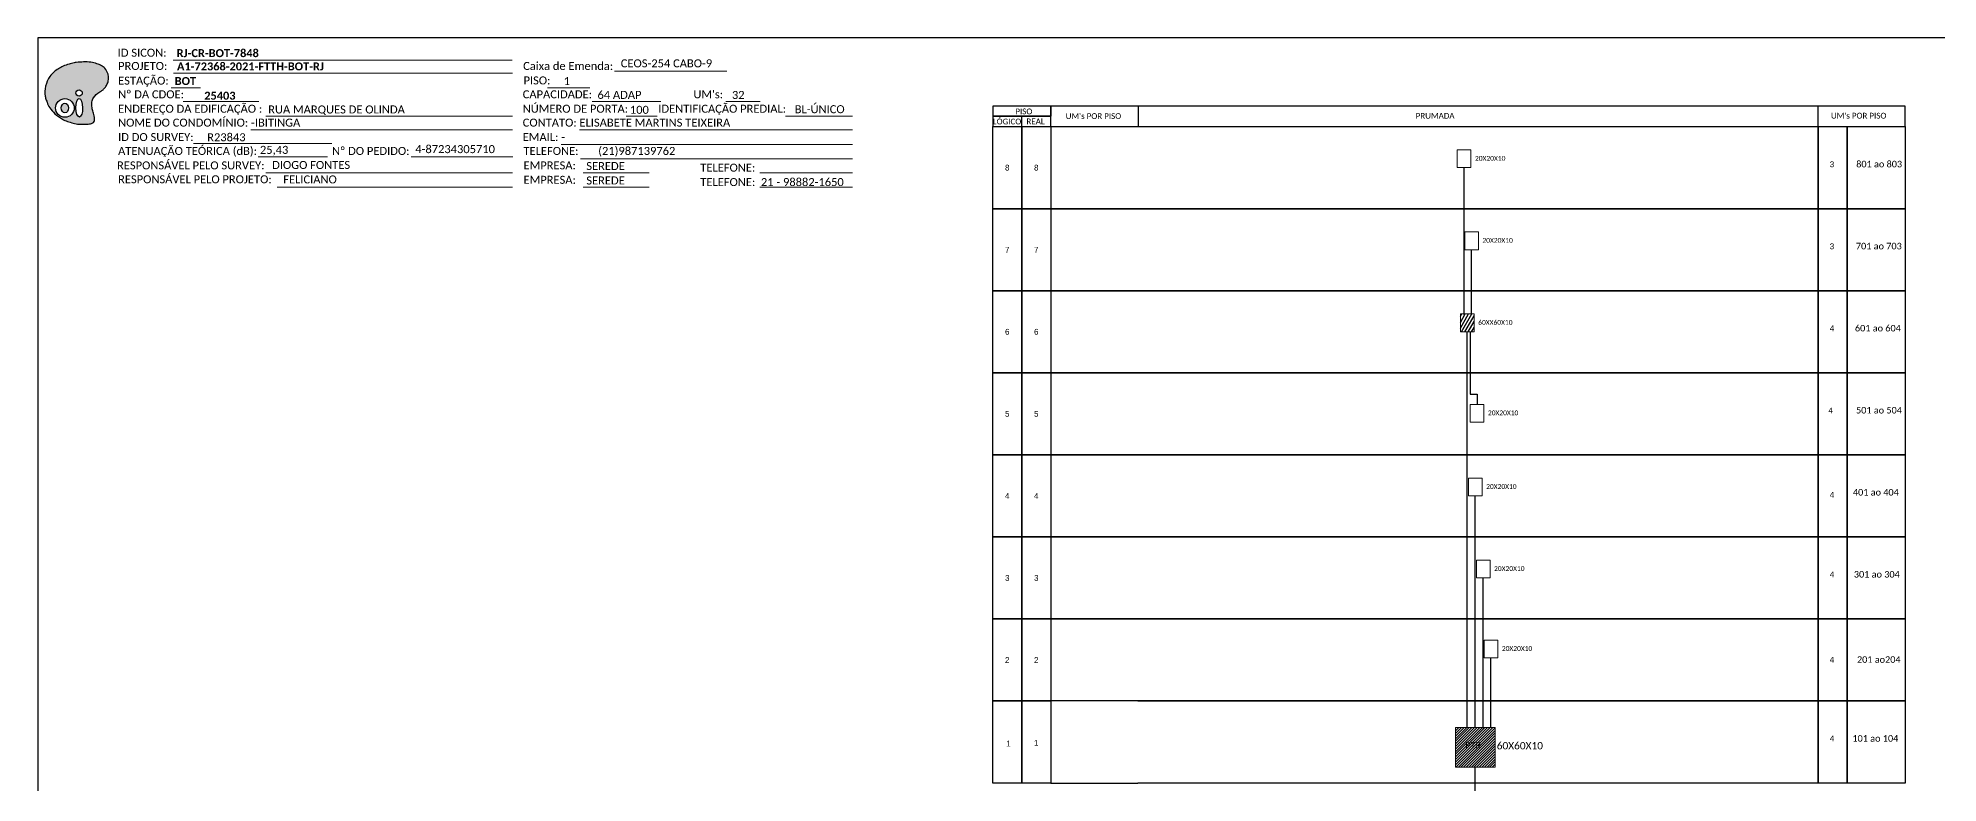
# Model space of a CAD drawing. Header units: metres. Extents: x 1 to 842, y 0 to 594.
# Drawn here: x 1 to 525, y 388 to 594 of the extents above; entities that cross this region are included whole.
import ezdxf
from ezdxf.enums import TextEntityAlignment as Align

# ---------------------------------------------------------------- set-up
doc = ezdxf.new("R2010")
doc.units = ezdxf.units.M
doc.styles.add('ARIAL', font='arial.ttf')
doc.styles.add('WMF-Calibri0', font='calibri.ttf')
doc.styles.add('WMF-Calibri1', font='calibrib.ttf')
pattern_1 = [(45, (514.0385, 400.25835), (-0.3592102, 0.3592102), [])]

# ---------------------------------------------------------------- blocks, each defined once
blk = doc.blocks.new('OI')
h = blk.add_hatch(color=40)
edge = h.paths.add_edge_path()
edge.add_spline(control_points=[(4.35, -0.67), (3.92, -0.99), (3.26, -1.5), (2.81, -2.59), (2.9, -3.5), (3.06, -4.27), (3.31, -4.85), (3.37, -5.39), (3.4, -5.88), (3.2, -6.4), (2.54, -6.61), (1.65, -6.63), (0.55, -6.67), (-0.56, -6.42), (-1.61, -6.14), (-2.77, -5.61), (-3.92, -4.77), (-4.89, -3.7), (-5.34, -2.65), (-5.6, -1.94), (-5.85, -0.96), (-5.71, 0.47), (-5.1, 2.02), (-4.14, 3.02), (-3.3, 3.61), (-2.37, 4.16), (-1.36, 4.44), (-0.56, 4.7), (0.79, 4.85), (2.24, 4.97), (3.79, 4.57), (4.67, 4.21), (5.44, 3.65), (5.76, 2.99), (6.03, 2.21), (6.01, 1.46), (5.72, 0.64), (5.31, 0.08), (4.88, -0.38), (4.51, -0.55), (4.35, -0.67)], knot_values=[0, 0, 0, 0, 1.60434, 2.417191, 3.427595, 4.282808, 4.776746, 5.304182, 5.888771, 6.258406, 6.858137, 7.79129, 8.986195, 10.124242, 11.187857, 12.242908, 13.953784, 15.414161, 16.515391, 17.349188, 17.675853, 19.552021, 21.515531, 22.568638, 23.63245, 24.621084, 25.782718, 26.745347, 27.142653, 29.870543, 31.004649, 31.921532, 32.709589, 33.801391, 34.042471, 35.192333, 35.971461, 36.628871, 37.254359, 37.836911, 37.836911, 37.836911, 37.836911], degree=3, periodic=0)
h.paths.add_polyline_path([(1.13, -0.87, -1), (-0.04, -0.87, -1)], flags=16)
edge = h.paths.add_edge_path(flags=16)
edge.add_ellipse((0.56, -3.59), major_axis=(-0.02, 1.71), ratio=0.361305, start_angle=0, end_angle=360)
h.paths.add_polyline_path([(-0.36, -3.62, -1), (-3.8, -3.62, -1)], flags=16)
edge = h.paths.add_edge_path(flags=0)
edge.add_ellipse((-2.08, -3.62), major_axis=(0, 0.885), ratio=0.758294, start_angle=0, end_angle=360)
at = {"color": 40}
for centre, radius in [((-2.08, -3.62), 1.72), ((0.54, -0.87), 0.587)]:
    blk.add_circle(centre, radius, dxfattribs=at)
blk.add_ellipse((-2.08, -3.62), major_axis=(0, 0.885), ratio=0.758294, start_param=-3.141592653589792, end_param=3.141592653589792, dxfattribs=at)
blk.add_ellipse((0.56, -3.59), major_axis=(-0.02, 1.71), ratio=0.361305, dxfattribs=at)
at = {"color": 40, "start_tangent": (-0.800898, -0.598801), "end_tangent": (-0.800898, -0.598801)}
blk.add_spline([(4.35, -0.67), (3.2, -1.78), (2.9, -2.54), (2.92, -3.55), (3.12, -4.38), (3.28, -4.85), (3.37, -5.37), (3.35, -5.95), (3.2, -6.29), (2.66, -6.55), (1.73, -6.63), (0.54, -6.62), (-0.58, -6.41), (-1.6, -6.11), (-2.56, -5.67), (-3.95, -4.67), (-4.89, -3.56), (-5.37, -2.56), (-5.64, -1.78), (-5.72, -1.46), (-5.63, 0.42), (-4.84, 2.22), (-4.13, 2.99), (-3.27, 3.62), (-2.4, 4.09), (-1.3, 4.47), (-0.37, 4.72), (0.02, 4.77), (2.75, 4.8), (3.85, 4.53), (4.69, 4.16), (5.31, 3.68), (5.85, 2.73), (5.93, 2.5), (5.94, 1.35), (5.67, 0.62), (5.29, 0.08), (4.84, -0.36), (4.35, -0.67)], degree=3, dxfattribs=at)

msp = doc.modelspace()

# ---------------------------------------------------------------- hatches: boundary and pattern name
h = msp.add_hatch()
h.set_pattern_fill('ANSI31', color=1, scale=0.25, angle=15, style=0)
h.paths.add_polyline_path([(393.92, 517.76), (392.91, 517.76), (392.91, 512.85), (396.69, 512.85), (396.69, 517.76)])
h = msp.add_hatch()
h.set_pattern_fill('ANSI31', color=1, scale=0.16, style=0)
h.set_pattern_definition(pattern_1)
h.paths.add_polyline_path([(402.45, 403.71), (391.53, 403.71), (391.53, 392.78), (402.45, 392.78)])
h.paths.add_polyline_path([(394.04, 397.5), (398.99, 397.5), (398.99, 400.21), (394.04, 400.21)], flags=24)
h = msp.add_hatch()
h.set_pattern_fill('ANSI31', color=1, scale=0.16, style=0)
h.set_pattern_definition(pattern_1)
h.paths.add_polyline_path([(402.45, 403.71), (391.53, 403.71), (391.53, 392.78), (402.45, 392.78)])
h.paths.add_polyline_path([(394.04, 397.5), (398.99, 397.5), (398.99, 400.21), (394.04, 400.21)], flags=24)

# ---------------------------------------------------------------- linework, layer by layer
for p, q in [((279.95, 575.12), (279.95, 575.12)), ((279.95, 575.12), (279.95, 572.28)), ((434.72, 575.12), (279.95, 575.12)), ((279.95, 575.12), (279.95, 575.12)), ((279.95, 575.12), (279.95, 572.28)), ((434.72, 575.12), (279.95, 575.12)), ((515.54, 575.12), (434.72, 575.12)), ((515.54, 575.12), (491.54, 575.12)), ((491.54, 569.43), (491.54, 575.12)), ((491.54, 569.43), (491.54, 575.12)), ((515.54, 569.43), (515.54, 575.12)), ((515.54, 569.43), (515.54, 575.12)), ((279.95, 569.43), (434.72, 569.43)), ((279.95, 569.43), (435.82, 569.43)), ((435.82, 569.43), (436.71, 569.43)), ((480.04, 569.43), (515.54, 569.43)), ((491.54, 569.43), (515.54, 569.43)), ((279.95, 546.8), (434.72, 546.8)), ((279.95, 546.8), (435.82, 546.8)), ((435.82, 546.8), (436.71, 546.8)), ((480.04, 546.8), (515.54, 546.8)), ((491.54, 546.8), (515.54, 546.8)), ((279.95, 524.17), (434.72, 524.17)), ((279.95, 524.17), (435.82, 524.17)), ((435.82, 524.17), (436.71, 524.17)), ((480.04, 524.17), (515.54, 524.17)), ((491.54, 524.17), (515.54, 524.17)), ((279.95, 501.54), (434.72, 501.54)), ((279.95, 501.54), (435.82, 501.54)), ((435.82, 501.54), (436.71, 501.54)), ((480.04, 501.54), (515.54, 501.54)), ((491.54, 501.54), (515.54, 501.54)), ((279.95, 456.27), (491.54, 456.27)), ((279.95, 456.27), (491.54, 456.27)), ((491.54, 456.27), (499.54, 456.27)), ((491.54, 433.64), (491.54, 456.27)), ((491.54, 456.27), (491.54, 433.64)), ((491.54, 456.27), (499.54, 456.27)), ((491.54, 433.64), (491.54, 456.27)), ((491.54, 456.27), (491.54, 433.64)), ((499.54, 456.27), (499.54, 433.64)), ((499.54, 456.27), (515.54, 456.27)), ((499.54, 433.64), (499.54, 456.27)), ((499.54, 456.27), (499.54, 433.64)), ((499.54, 456.27), (515.54, 456.27)), ((499.54, 433.64), (499.54, 456.27)), ((515.54, 456.27), (515.54, 433.64)), ((515.54, 456.27), (515.54, 433.64)), ((279.95, 433.64), (491.54, 433.64)), ((491.54, 433.64), (279.95, 433.64)), ((279.95, 433.64), (491.54, 433.64)), ((491.54, 433.64), (279.95, 433.64)), ((491.54, 433.64), (499.54, 433.64)), ((491.54, 411.01), (491.54, 433.64)), ((491.54, 433.64), (491.54, 411.01)), ((499.54, 433.64), (491.54, 433.64)), ((491.54, 433.64), (499.54, 433.64)), ((491.54, 411.01), (491.54, 433.64)), ((491.54, 433.64), (491.54, 411.01)), ((499.54, 433.64), (491.54, 433.64)), ((499.54, 433.64), (499.54, 411.01)), ((499.54, 433.64), (515.54, 433.64)), ((499.54, 411.01), (499.54, 433.64)), ((515.54, 433.64), (499.54, 433.64)), ((499.54, 433.64), (499.54, 411.01)), ((499.54, 433.64), (515.54, 433.64)), ((499.54, 411.01), (499.54, 433.64)), ((515.54, 433.64), (499.54, 433.64)), ((515.54, 433.64), (515.54, 411.01)), ((515.54, 433.64), (515.54, 411.01)), ((263.95, 411.01), (271.95, 411.01)), ((263.95, 388.37), (263.95, 411.01)), ((263.95, 411.01), (271.95, 411.01)), ((263.95, 388.37), (263.95, 411.01)), ((271.95, 411.01), (271.95, 388.37)), ((271.95, 411.01), (279.95, 411.01)), ((271.95, 388.37), (271.95, 411.01)), ((271.95, 411.01), (271.95, 388.37)), ((271.95, 411.01), (279.95, 411.01)), ((271.95, 388.37), (271.95, 411.01)), ((279.95, 411.01), (279.95, 388.37)), ((295.95, 411.01), (279.95, 411.01)), ((279.95, 411.01), (279.95, 388.37)), ((279.95, 411.01), (279.95, 388.37)), ((295.95, 411.01), (279.95, 411.01)), ((279.95, 411.01), (279.95, 388.37)), ((491.54, 411.01), (303.95, 411.01)), ((491.54, 411.01), (303.95, 411.01)), ((499.54, 411.01), (491.54, 411.01)), ((499.54, 411.01), (491.54, 411.01)), ((515.54, 411.01), (499.54, 411.01)), ((515.54, 411.01), (499.54, 411.01)), ((271.95, 388.37), (263.95, 388.37)), ((271.95, 388.37), (263.95, 388.37)), ((279.95, 388.37), (271.95, 388.37)), ((279.95, 388.37), (271.95, 388.37)), ((279.95, 388.37), (295.95, 388.37)), ((279.95, 388.37), (295.95, 388.37))]:
    msp.add_line(p, q)
at = {"color": 7}
msp.add_lwpolyline([(0.69, -0.11), (841.69, -0.11), (841.69, 593.89), (0.69, 593.89)], close=True, dxfattribs=at)
at = {"lineweight": 0}
for points in [[(37.94, 587.8), (131.44, 587.8)], [(38.05, 584.15), (131.55, 584.15)], [(159.66, 584.75), (190.59, 584.75)], [(37.41, 580.11), (45.47, 580.11)], [(141.15, 580.17), (152.82, 580.17)], [(153.51, 576.33), (172.45, 576.33)], [(63.54, 572.35), (131.55, 572.35)], [(59.34, 568.52), (131.55, 568.52)], [(149.96, 568.52), (225.32, 568.52)], [(43.54, 564.75), (81.75, 564.75)], [(144.99, 564.54), (225.32, 564.54)], [(150.27, 560.55), (225.32, 560.55)]]:
    msp.add_lwpolyline(points, dxfattribs=at)
at = {"color": 7, "lineweight": 0}
for points in [[(40.69, 576.33), (61.58, 576.33)], [(190.37, 576.33), (199.8, 576.33)], [(162.85, 572.35), (171.4, 572.35)], [(206.78, 572.35), (225.29, 572.35)], [(61.43, 561.1), (80.52, 561.1)], [(103.56, 561.1), (131.58, 561.1)], [(63.54, 556.72), (131.55, 556.72)], [(151.02, 556.72), (169.23, 556.72)], [(199.76, 556.72), (225.32, 556.72)], [(66.61, 552.74), (131.55, 552.74)], [(151.02, 552.74), (169.23, 552.74)], [(199.76, 552.74), (225.32, 552.74)]]:
    msp.add_lwpolyline(points, dxfattribs=at)
at = {"color": 0}
for points in [[(263.95, 572.28), (279.95, 572.28), (279.95, 575.12), (263.95, 575.12)], [(263.95, 572.28), (279.95, 572.28), (279.95, 575.12), (263.95, 575.12)], [(263.95, 569.43), (279.95, 569.43), (279.95, 572.28), (263.95, 572.28)], [(263.95, 569.43), (279.95, 569.43), (279.95, 572.28), (263.95, 572.28)]]:
    msp.add_lwpolyline(points, close=True, dxfattribs=at)
for points in [[(271.95, 569.43), (271.95, 572.28)], [(271.95, 569.43), (271.95, 572.28)], [(304.18, 569.43), (304.18, 575.12)], [(304.18, 569.43), (304.18, 575.12)], [(279.95, 569.43), (491.54, 569.43), (491.54, 546.8), (279.95, 546.8)], [(279.95, 569.43), (491.54, 569.43), (491.54, 546.8), (279.95, 546.8)], [(279.95, 546.8), (491.54, 546.8), (491.54, 524.17), (279.95, 524.17)], [(279.95, 546.8), (491.54, 546.8), (491.54, 524.17), (279.95, 524.17)], [(279.95, 524.17), (491.54, 524.17), (491.54, 501.54), (279.95, 501.54)], [(279.95, 524.17), (491.54, 524.17), (491.54, 501.54), (279.95, 501.54)], [(279.95, 501.54), (491.54, 501.54), (491.54, 478.9), (279.95, 478.9)], [(279.95, 501.54), (491.54, 501.54), (491.54, 478.9), (279.95, 478.9)], [(279.95, 478.9), (491.54, 478.9), (491.54, 456.27), (279.95, 456.27)], [(279.95, 478.9), (491.54, 478.9), (491.54, 456.27), (279.95, 456.27)], [(303.95, 411.01), (295.95, 411.01)], [(303.95, 411.01), (295.95, 411.01)], [(303.95, 411.01), (491.54, 411.01), (491.54, 388.37), (303.95, 388.37)], [(303.95, 411.01), (491.54, 411.01), (491.54, 388.37), (303.95, 388.37)], [(295.95, 388.37), (303.95, 388.37)], [(295.95, 388.37), (303.95, 388.37)]]:
    msp.add_lwpolyline(points)
for points in [[(263.95, 569.43), (271.95, 569.43), (271.95, 546.8), (263.95, 546.8)], [(263.95, 569.43), (271.95, 569.43), (271.95, 546.8), (263.95, 546.8)], [(271.95, 569.43), (279.95, 569.43), (279.95, 546.8), (271.95, 546.8)], [(271.95, 569.43), (279.95, 569.43), (279.95, 546.8), (271.95, 546.8)], [(491.54, 569.43), (499.54, 569.43), (499.54, 546.8), (491.54, 546.8)], [(491.54, 569.43), (499.54, 569.43), (499.54, 546.8), (491.54, 546.8)], [(499.54, 569.43), (515.54, 569.43), (515.54, 546.8), (499.54, 546.8)], [(499.54, 569.43), (515.54, 569.43), (515.54, 546.8), (499.54, 546.8)], [(263.95, 546.8), (271.95, 546.8), (271.95, 524.17), (263.95, 524.17)], [(263.95, 546.8), (271.95, 546.8), (271.95, 524.17), (263.95, 524.17)], [(271.95, 546.8), (279.95, 546.8), (279.95, 524.17), (271.95, 524.17)], [(271.95, 546.8), (279.95, 546.8), (279.95, 524.17), (271.95, 524.17)], [(491.54, 546.8), (499.54, 546.8), (499.54, 524.17), (491.54, 524.17)], [(491.54, 546.8), (499.54, 546.8), (499.54, 524.17), (491.54, 524.17)], [(499.54, 546.8), (515.54, 546.8), (515.54, 524.17), (499.54, 524.17)], [(499.54, 546.8), (515.54, 546.8), (515.54, 524.17), (499.54, 524.17)], [(263.95, 524.17), (271.95, 524.17), (271.95, 501.54), (263.95, 501.54)], [(263.95, 524.17), (271.95, 524.17), (271.95, 501.54), (263.95, 501.54)], [(271.95, 524.17), (279.95, 524.17), (279.95, 501.54), (271.95, 501.54)], [(271.95, 524.17), (279.95, 524.17), (279.95, 501.54), (271.95, 501.54)], [(491.54, 524.17), (499.54, 524.17), (499.54, 501.54), (491.54, 501.54)], [(491.54, 524.17), (499.54, 524.17), (499.54, 501.54), (491.54, 501.54)], [(499.54, 524.17), (515.54, 524.17), (515.54, 501.54), (499.54, 501.54)], [(499.54, 524.17), (515.54, 524.17), (515.54, 501.54), (499.54, 501.54)], [(263.95, 501.54), (271.95, 501.54), (271.95, 478.9), (263.95, 478.9)], [(263.95, 501.54), (271.95, 501.54), (271.95, 478.9), (263.95, 478.9)], [(271.95, 501.54), (279.95, 501.54), (279.95, 478.9), (271.95, 478.9)], [(271.95, 501.54), (279.95, 501.54), (279.95, 478.9), (271.95, 478.9)], [(491.54, 501.54), (499.54, 501.54), (499.54, 478.9), (491.54, 478.9)], [(491.54, 501.54), (499.54, 501.54), (499.54, 478.9), (491.54, 478.9)], [(499.54, 501.54), (515.54, 501.54), (515.54, 478.9), (499.54, 478.9)], [(499.54, 501.54), (515.54, 501.54), (515.54, 478.9), (499.54, 478.9)], [(263.95, 478.9), (271.95, 478.9), (271.95, 456.27), (263.95, 456.27)], [(263.95, 478.9), (271.95, 478.9), (271.95, 456.27), (263.95, 456.27)], [(271.95, 478.9), (279.95, 478.9), (279.95, 456.27), (271.95, 456.27)], [(271.95, 478.9), (279.95, 478.9), (279.95, 456.27), (271.95, 456.27)], [(491.54, 478.9), (499.54, 478.9), (499.54, 456.27), (491.54, 456.27)], [(491.54, 478.9), (499.54, 478.9), (499.54, 456.27), (491.54, 456.27)], [(499.54, 478.9), (515.54, 478.9), (515.54, 456.27), (499.54, 456.27)], [(499.54, 478.9), (515.54, 478.9), (515.54, 456.27), (499.54, 456.27)], [(263.95, 456.27), (271.95, 456.27), (271.95, 433.64), (263.95, 433.64)], [(263.95, 456.27), (271.95, 456.27), (271.95, 433.64), (263.95, 433.64)], [(271.95, 456.27), (279.95, 456.27), (279.95, 433.64), (271.95, 433.64)], [(271.95, 456.27), (279.95, 456.27), (279.95, 433.64), (271.95, 433.64)], [(263.95, 433.64), (271.95, 433.64), (271.95, 411.01), (263.95, 411.01)], [(263.95, 433.64), (271.95, 433.64), (271.95, 411.01), (263.95, 411.01)], [(271.95, 433.64), (279.95, 433.64), (279.95, 411.01), (271.95, 411.01)], [(271.95, 433.64), (279.95, 433.64), (279.95, 411.01), (271.95, 411.01)], [(491.54, 411.01), (499.54, 411.01), (499.54, 388.37), (491.54, 388.37)], [(491.54, 411.01), (499.54, 411.01), (499.54, 388.37), (491.54, 388.37)], [(499.54, 411.01), (515.54, 411.01), (515.54, 388.37), (499.54, 388.37)], [(499.54, 411.01), (515.54, 411.01), (515.54, 388.37), (499.54, 388.37)]]:
    msp.add_lwpolyline(points, close=True)
at = {"color": 0, "lineweight": 0}
for points in [[(392.03, 563.03), (395.8, 563.03), (395.8, 558.12), (392.03, 558.12)], [(394.08, 540.39), (397.85, 540.39), (397.85, 535.48), (394.08, 535.48)], [(395.6, 492.81), (399.37, 492.81), (399.37, 487.91), (395.6, 487.91)], [(395.11, 472.5), (398.88, 472.5), (398.88, 467.59), (395.11, 467.59)], [(397.3, 449.86), (401.07, 449.86), (401.07, 444.95), (397.3, 444.95)], [(399.44, 427.81), (403.21, 427.81), (403.21, 422.9), (399.44, 422.9)]]:
    msp.add_lwpolyline(points, close=True, dxfattribs=at)
at = {"color": 3}
for points in [[(393.92, 517.6), (393.92, 558.12)], [(395.97, 517.76), (395.97, 535.48)], [(394.8, 467.59), (394.8, 512.85)], [(395.56, 512.85), (395.56, 495.63), (397.48, 495.63), (397.48, 492.81)], [(394.8, 403.71), (394.8, 467.59)], [(396.99, 403.71), (396.99, 467.59)], [(399.18, 403.51), (399.18, 444.95)], [(401.32, 403.6), (401.32, 422.9)], [(396.99, 376.31), (396.99, 392.78)]]:
    msp.add_lwpolyline(points, dxfattribs=at)
at = {"color": 1, "lineweight": 0}
for points in [[(392.91, 517.76), (396.69, 517.76), (396.69, 512.85), (392.91, 512.85)], [(402.45, 403.71), (391.53, 403.71), (391.53, 392.78), (402.45, 392.78)], [(402.45, 403.71), (391.53, 403.71), (391.53, 392.78), (402.45, 392.78)]]:
    msp.add_lwpolyline(points, close=True, dxfattribs=at)

# ---------------------------------------------------------------- block references
at = {"color": 7, "xscale": 1.494060215586407, "yscale": 1.494060215586408, "zscale": 1.494060215586409, "rotation": 0.1532896023948994}
msp.add_blockref('OI', (11.21, 580), dxfattribs=at)

# ---------------------------------------------------------------- texts
at = {"lineweight": 0, "style": 'WMF-Calibri0'}
for s, height, p in [('ID SICON:', 2.206, (22.67, 588.72)), ('PROJETO:', 2.206, (22.78, 585.07)), ('Caixa de Emenda:', 2.2064, (134.48, 585.07)), ('ESTAÇÃO:', 2.206, (22.78, 581.03)), ('PISO:', 2.206, (134.57, 581.08)), ('CAPACIDADE:', 2.2064, (134.35, 577.25)), ('ENDEREÇO DA EDIFICAÇÃO :', 2.2064, (22.78, 573.27)), ('NOME DO CONDOMÍNIO: -IBITINGA', 2.2064, (22.78, 569.44)), ('CONTATO: ELISABETE MARTINS TEIXEIRA', 2.2064, (134.35, 569.44)), ('ID DO SURVEY:', 2.2064, (22.78, 565.46)), ('R23843', 2.206, (47.35, 565.4)), ('EMAIL: -', 2.206, (134.35, 565.46)), ('ATENUAÇÃO TEÓRICA (dB):', 2.2064, (22.78, 561.63)), ('25,43', 2.206, (61.89, 561.92)), ('TELEFONE:       (21)987139762', 2.2064, (134.57, 561.63))]:
    msp.add_text(s, height=height, dxfattribs=at).set_placement(p)
for s, height, style, p in [('A1-72368-2021-FTTH-BOT-RJ', 2.2064, 'WMF-Calibri1', (39.02, 584.95)), ('RJ-CR-BOT-7848', 2.2064, 'WMF-Calibri1', (38.91, 588.61)), ('CEOS-254 CABO-9', 2.2064, 'WMF-Calibri0', (161.38, 585.79)), ('BOT', 2.206, 'WMF-Calibri1', (38.39, 580.91)), ('1', 2.21, 'WMF-Calibri0', (145.64, 580.9)), ('64 ADAP', 2.206, 'WMF-Calibri0', (154.96, 577.1)), ('RUA MARQUES DE OLINDA', 2.2064, 'WMF-Calibri0', (64.17, 573.07)), ('20X20X10', 1.319, 'WMF-Calibri0', (396.92, 560.03)), ('801 ao 803', 1.804, 'WMF-Calibri0', (502.04, 558.21)), ('20X20X10', 1.319, 'WMF-Calibri0', (398.97, 537.4)), ('701 ao 703', 1.804, 'WMF-Calibri0', (501.95, 535.58)), ('60XX60X10', 1.319, 'WMF-Calibri0', (397.81, 514.77)), ('601 ao 604', 1.804, 'WMF-Calibri0', (501.69, 512.94)), ('20X20X10', 1.319, 'WMF-Calibri0', (400.49, 489.82)), ('501 ao 504', 1.804, 'WMF-Calibri0', (501.99, 490.31)), ('20X20X10', 1.319, 'WMF-Calibri0', (400, 469.5)), ('401 ao 404', 1.804, 'WMF-Calibri0', (501.13, 467.68)), ('20X20X10', 1.319, 'WMF-Calibri0', (402.19, 446.87)), ('301 ao 304', 1.804, 'WMF-Calibri0', (501.39, 445.05)), ('20X20X10', 1.319, 'WMF-Calibri0', (404.33, 424.82)), ('201 ao204', 1.804, 'WMF-Calibri0', (502.25, 421.53)), ('PTR', 1.802, 'WMF-Calibri0', (394.24, 397.9)), ('PTR', 1.802, 'WMF-Calibri0', (394.24, 397.9)), ('60X60X10', 2.004, 'WMF-Calibri0', (402.92, 397.66)), ('101 ao 104', 1.804, 'WMF-Calibri0', (500.99, 399.78))]:
    msp.add_text(s, height=height, dxfattribs=dict(style=style)).set_placement(p)
at = {"color": 7, "lineweight": 0, "style": 'WMF-Calibri0'}
for s, height, p in [('Nº DA CDOE:', 2.2064, (22.78, 577.25)), ("UM's:", 2.206, (181.42, 577.25)), ('NÚMERO DE PORTA:', 2.2064, (134.35, 573.27)), ('IDENTIFICAÇÃO PREDIAL:', 2.2064, (171.73, 573.27)), ('Nº DO PEDIDO:', 2.2064, (81.76, 561.63)), ('RESPONSÁVEL PELO SURVEY:', 2.2064, (22.49, 557.64)), ('RESPONSÁVEL PELO PROJETO:', 2.2064, (22.78, 553.81)), ('DIOGO FONTES', 2.2064, (65.26, 557.76)), ('FELICIANO', 2.206, (68.33, 553.77)), ('EMPRESA:', 2.206, (134.57, 557.64)), ('EMPRESA:', 2.206, (134.57, 553.66)), ('TELEFONE:', 2.206, (183.32, 557.02)), ('TELEFONE:  21 - 98882-1650', 2.2064, (183.32, 553.04))]:
    msp.add_text(s, height=height, dxfattribs=at).set_placement(p)
at = {"color": 7, "style": 'WMF-Calibri1'}
msp.add_text('25403', height=2.206, dxfattribs=at).set_placement((50.85, 576.87), align=Align.CENTER)
at = {"color": 7, "style": 'WMF-Calibri0'}
for s, height, p in [('32', 2.206, (192.03, 577.07)), ('100', 2.206, (163.9, 572.98)), ('BL-ÚNICO', 2.206, (209.34, 573.14)), ('4-87234305710', 2.2064, (104.72, 562.13)), ('SEREDE', 2.206, (151.88, 557.46)), ('SEREDE', 2.206, (151.88, 553.48))]:
    msp.add_text(s, height=height, dxfattribs=at).set_placement(p)
at = {"color": 0, "style": 'WMF-Calibri0'}
for s, height, p in [('  LÓGICO', 1.59, (262.86, 570.05)), ('  LÓGICO', 1.59, (262.86, 570.05)), ('     PISO', 1.59, (267.38, 572.84)), ('     PISO', 1.59, (267.38, 572.84)), ('    REAL', 1.59, (270.99, 570.09)), ('    REAL', 1.59, (270.99, 570.09)), ("UM's POR PISO", 1.5898, (284.07, 571.55)), ("UM's POR PISO", 1.5898, (284.07, 571.55)), ('PRUMADA', 1.59, (380.56, 571.63)), ('PRUMADA', 1.59, (380.56, 571.63)), ("UM's POR PISO", 1.5898, (495.06, 571.66)), ("UM's POR PISO", 1.5898, (495.06, 571.66))]:
    msp.add_text(s, height=height, dxfattribs=at).set_placement(p)
at = {"style": 'ARIAL', "flags": 12}
for tag, p in [('8', (267.95, 558.12)), ('8', (275.95, 558.12)), ('3', (495.35, 559.05)), ('7', (267.95, 535.48)), ('7', (275.95, 535.48)), ('3', (495.35, 536.42)), ('6', (267.95, 512.85)), ('6', (275.95, 512.85)), ('4', (495.35, 513.79)), ('5', (267.95, 490.22)), ('5', (275.95, 490.22)), ('4', (494.97, 491.16)), ('4', (267.95, 467.59)), ('4', (267.95, 467.59)), ('4', (275.95, 467.59)), ('4', (495.35, 467.86)), ('3', (267.95, 444.95)), ('3', (267.95, 444.95)), ('3', (275.95, 444.95)), ('4', (495.35, 445.89)), ('2', (267.95, 422.32)), ('2', (267.95, 422.32)), ('2', (275.95, 422.32)), ('4', (495.35, 422.38)), ('1', (268.28, 399.25)), ('1', (268.28, 399.25)), ('1', (275.95, 399.45)), ('4', (495.35, 400.63))]:
    msp.add_attdef(tag, text='XX', height=1.59, dxfattribs=at).set_placement(p, align=Align.MIDDLE_CENTER)

doc.saveas('drawing.dxf')
